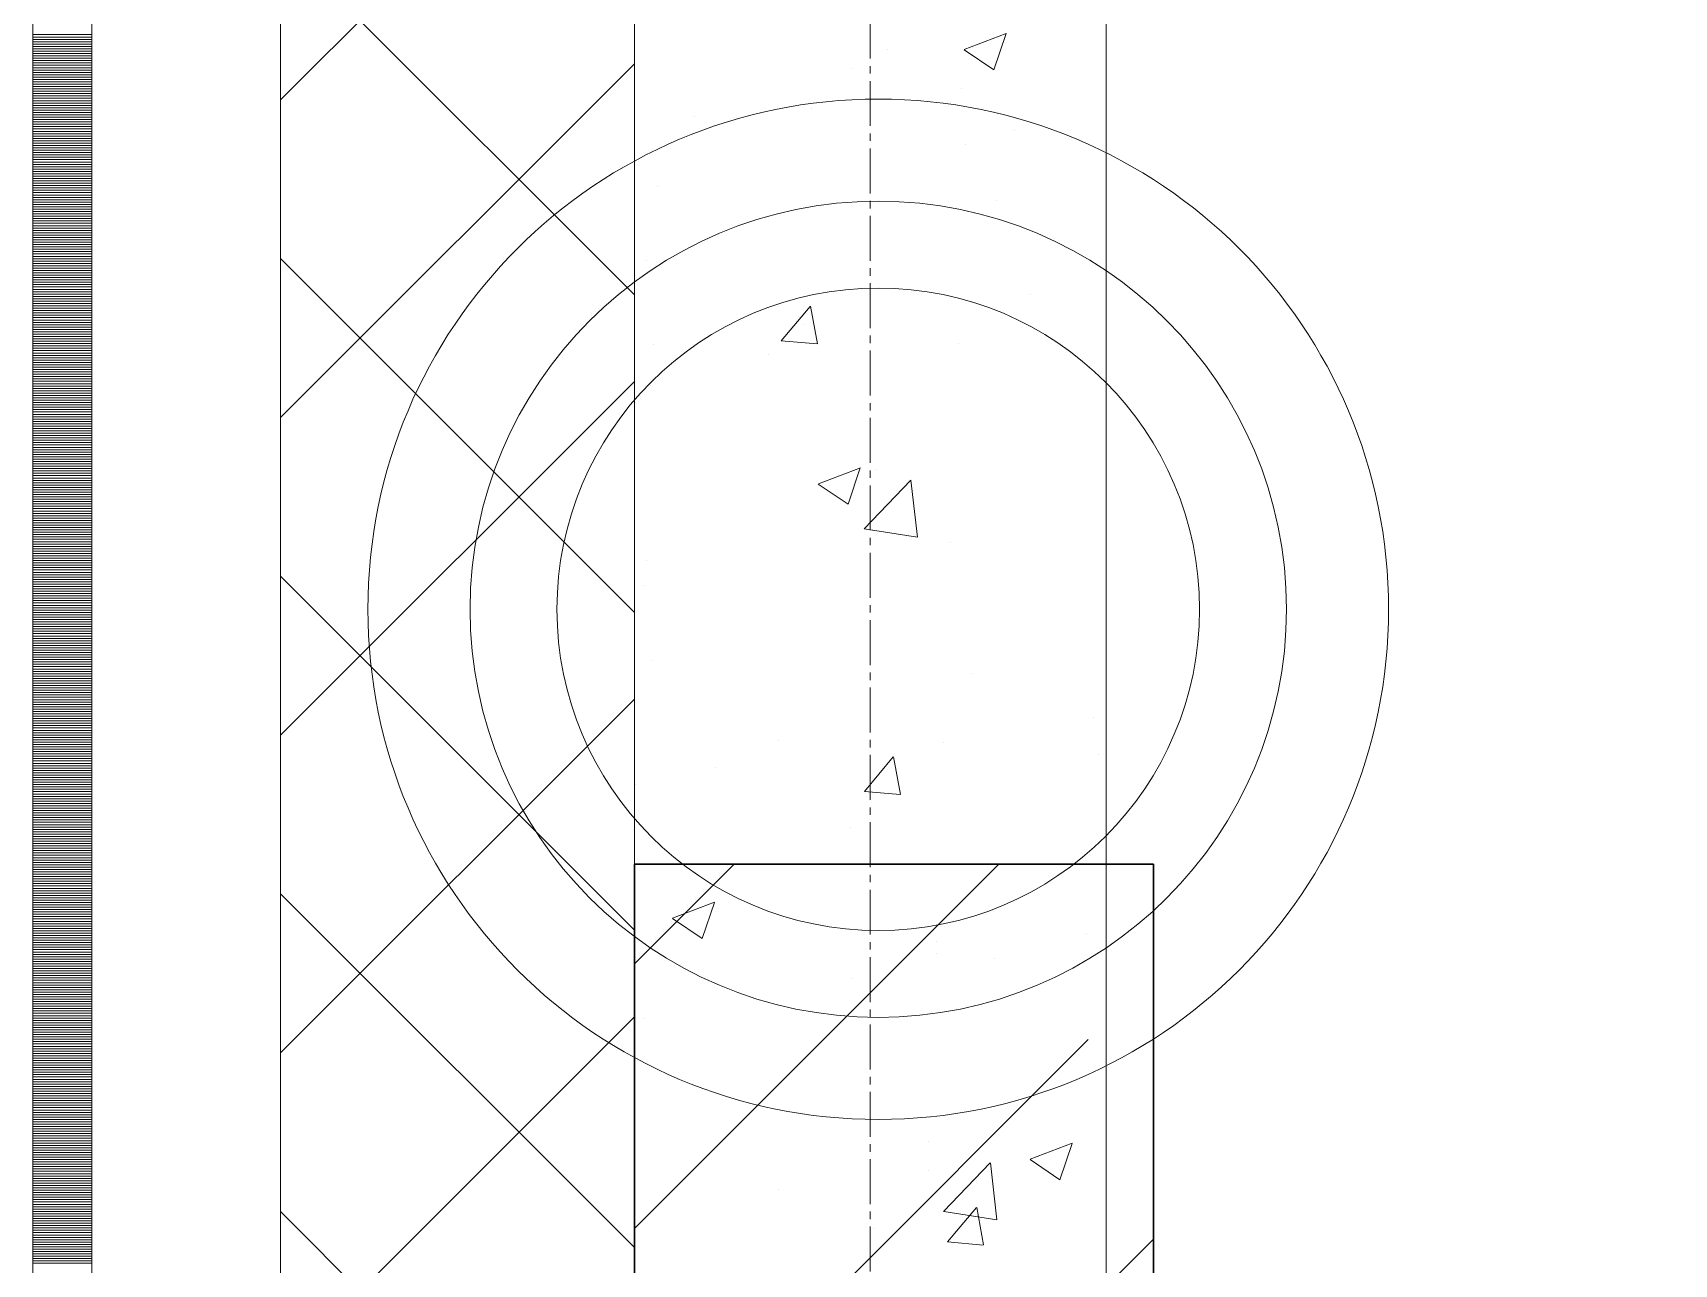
# Model space of a CAD drawing. Header units: millimetres. Extents: x 538266 to 1167394, y 114608 to 637157.
# Drawn here: x 828883 to 829579, y 145694 to 146216 of the extents above; entities that cross this region are included whole.
import ezdxf
from ezdxf.enums import TextEntityAlignment as Align

# ---------------------------------------------------------------- set-up
doc = ezdxf.new("R2010")
doc.units = ezdxf.units.MM
for name, pattern in [('CENTER2', [28.575, 19.05, -3.175, 3.175, -3.175]), ('DASHED', [19.05, 12.7, -6.35]), ('HIDDEN2', [4.7625, 3.175, -1.5875])]:
    doc.linetypes.add(name, pattern=pattern)
doc.layers.get('Defpoints').update_dxf_attribs({"color": 140})
doc.layers.add('АР_Делит', color=120, linetype='Continuous', lineweight=0, plot=False)
for name, color, linetype, lineweight in [('АР_Колонны', 70, 'Continuous', 30), ('АР_Стены ЖБ', 7, 'Continuous', 35), ('АР_Стены ПЕНОблок', 52, 'Continuous', 20), ('АР_Тонкая', 254, 'Continuous', 5), ('АР_Утеплитель', 31, 'Continuous', 0), ('АР_Штриховка', 8, 'Continuous', 0)]:
    doc.layers.add(name, color=color, linetype=linetype, lineweight=lineweight)
doc.layers.add('РД_Оси_100', color=7, linetype='Continuous', lineweight=0, true_color=0x525252)
doc.layers.add('ФВ-5', color=7, linetype='Continuous')
doc.styles.add('style1', font='ARIALN.TTF')

# ---------------------------------------------------------------- blocks, each defined once
blk = doc.blocks.new('2_этаж')
at = {"layer": 'АР_Делит', "color": 18, "true_color": 0x000000}
for radius in [216.34, 173.04, 136.21]:
    blk.add_circle((672876.96, 145971.33), radius, dxfattribs=at)
at = {"layer": 'АР_Колонны', "color": 18, "linetype": 'HIDDEN2', "lineweight": 25, "true_color": 0x000000}
for p, q in [((672773.57, 145863.25), (672993.57, 145863.25)), ((672773.57, 144663.25), (672773.57, 145863.25)), ((672993.57, 145863.25), (672993.57, 144663.25))]:
    blk.add_line(p, q, dxfattribs=at)
at = {"layer": 'АР_Колонны', "color": 18, "linetype": 'Continuous', "lineweight": 15, "true_color": 0x000000}
for p, q in [((672993.57, 145863.25), (672773.57, 145863.25)), ((672773.57, 145863.25), (672773.57, 144663.25)), ((672993.57, 145863.25), (672773.57, 145863.25)), ((672773.57, 145863.25), (672773.57, 144663.25)), ((672993.57, 144663.25), (672993.57, 145863.25)), ((672993.57, 144663.25), (672993.57, 145863.25))]:
    blk.add_line(p, q, dxfattribs=at)
at = {"layer": 'АР_Стены ЖБ', "color": 18, "linetype": 'Continuous', "lineweight": 30, "true_color": 0x000000}
for p, q in [((672993.57, 145863.25), (672773.57, 145863.25)), ((672773.57, 145863.25), (672773.57, 144663.25)), ((672993.57, 144663.25), (672993.57, 145863.25))]:
    blk.add_line(p, q, dxfattribs=at)
at = {"layer": 'АР_Стены ПЕНОблок', "color": 18, "linetype": 'Continuous', "lineweight": 20, "true_color": 0x000000}
for p, q in [((672773.57, 213213.25), (672773.57, 137013.25)), ((672973.57, 137013.25), (672973.57, 213213.25))]:
    blk.add_line(p, q, dxfattribs=at)
at = {"layer": 'АР_Тонкая', "color": 18, "linetype": 'Continuous', "lineweight": 5, "true_color": 0x000000}
for p, q in [((672518.57, 213213.25), (672518.57, 137013.25)), ((672543.57, 213213.25), (672543.57, 137013.25)), ((672543.57, 137013.25), (672543.57, 213213.25)), ((672623.57, 137013.25), (672623.57, 213213.25))]:
    blk.add_line(p, q, dxfattribs=at)
at = {"layer": 'АР_Утеплитель', "color": 18, "linetype": 'Continuous', "lineweight": 0, "true_color": 0x000000}
for p, q in [((672623.57, 213213.25), (672623.57, 137013.25)), ((672773.57, 137013.25), (672773.57, 213213.25))]:
    blk.add_line(p, q, dxfattribs=at)
at = {"layer": 'АР_Штриховка', "color": 18, "linetype": 'Continuous', "lineweight": 0, "true_color": 0x000000}
for p, q in [((672623.57, 146187.3), (672773.57, 146337.3)), ((672773.57, 146104.74), (672623.57, 146254.74)), ((672518.57, 146215), (672543.57, 146215)), ((672518.57, 146214), (672543.57, 146214)), ((672518.57, 146213), (672543.57, 146213)), ((672518.57, 146212), (672543.57, 146212)), ((672913.4, 146208.74), (672931.18, 146215.56)), ((672925.98, 146200.09), (672931.13, 146215.44)), ((672518.57, 146211), (672543.57, 146211)), ((672518.57, 146210), (672543.57, 146210)), ((672518.57, 146209), (672543.57, 146209)), ((672518.57, 146208), (672543.57, 146208)), ((672518.57, 146207), (672543.57, 146207)), ((672518.57, 146206), (672543.57, 146206)), ((672518.57, 146205), (672543.57, 146205)), ((672880.96, 146208.53), (672880.96, 146208.53)), ((672913.34, 146208.61), (672925.97, 146200.09)), ((672518.57, 146204), (672543.57, 146204)), ((672518.57, 146203), (672543.57, 146203)), ((672518.57, 146202), (672543.57, 146202)), ((672518.57, 146201), (672543.57, 146201)), ((672518.57, 146200), (672543.57, 146200)), ((672518.57, 146199), (672543.57, 146199)), ((672518.57, 146198), (672543.57, 146198)), ((672623.57, 146052.6), (672773.57, 146202.6)), ((672866.08, 146200.48), (672866.08, 146200.48)), ((672518.57, 146197), (672543.57, 146197)), ((672518.57, 146196), (672543.57, 146196)), ((672518.57, 146195), (672543.57, 146195)), ((672518.57, 146194), (672543.57, 146194)), ((672518.57, 146193), (672543.57, 146193)), ((672518.57, 146192), (672543.57, 146192)), ((672518.57, 146191), (672543.57, 146191)), ((672912.17, 146192.25), (672912.17, 146192.25)), ((672518.57, 146190), (672543.57, 146190)), ((672518.57, 146189), (672543.57, 146189)), ((672518.57, 146188), (672543.57, 146188)), ((672518.57, 146187), (672543.57, 146187)), ((672518.57, 146186), (672543.57, 146186)), ((672518.57, 146185), (672543.57, 146185)), ((672518.57, 146184), (672543.57, 146184)), ((672848.58, 146183.88), (672848.58, 146183.88)), ((672518.57, 146183), (672543.57, 146183)), ((672518.57, 146182), (672543.57, 146182)), ((672518.57, 146181), (672543.57, 146181)), ((672518.57, 146180), (672543.57, 146180)), ((672518.57, 146179), (672543.57, 146179)), ((672518.57, 146178), (672543.57, 146178)), ((672518.57, 146177), (672543.57, 146177)), ((672798.92, 146180.14), (672798.92, 146180.14)), ((672518.57, 146176), (672543.57, 146176)), ((672518.57, 146175), (672543.57, 146175)), ((672518.57, 146174), (672543.57, 146174)), ((672518.57, 146173), (672543.57, 146173)), ((672518.57, 146172), (672543.57, 146172)), ((672518.57, 146171), (672543.57, 146171)), ((672518.57, 146170), (672543.57, 146170)), ((672934.51, 146174.41), (672934.51, 146174.41)), ((672518.57, 146169), (672543.57, 146169)), ((672518.57, 146168), (672543.57, 146168)), ((672518.57, 146167), (672543.57, 146167)), ((672518.57, 146166), (672543.57, 146166)), ((672518.57, 146165), (672543.57, 146165)), ((672518.57, 146164), (672543.57, 146164)), ((672518.57, 146163), (672543.57, 146163)), ((672913.89, 146168.58), (672913.89, 146168.58)), ((672518.57, 146162), (672543.57, 146162)), ((672518.57, 146161), (672543.57, 146161)), ((672518.57, 146160), (672543.57, 146160)), ((672518.57, 146159), (672543.57, 146159)), ((672518.57, 146158), (672543.57, 146158)), ((672518.57, 146157), (672543.57, 146157)), ((672518.57, 146156), (672543.57, 146156)), ((672518.57, 146155), (672543.57, 146155)), ((672518.57, 146154), (672543.57, 146154)), ((672518.57, 146153), (672543.57, 146153)), ((672518.57, 146152), (672543.57, 146152)), ((672518.57, 146151), (672543.57, 146151)), ((672518.57, 146150), (672543.57, 146150)), ((672518.57, 146149), (672543.57, 146149)), ((672783.47, 146150.7), (672783.47, 146150.7)), ((672518.57, 146148), (672543.57, 146148)), ((672518.57, 146147), (672543.57, 146147)), ((672518.57, 146146), (672543.57, 146146)), ((672518.57, 146145), (672543.57, 146145)), ((672518.57, 146144), (672543.57, 146144)), ((672518.57, 146143), (672543.57, 146143)), ((672518.57, 146142), (672543.57, 146142)), ((672926.94, 146144.71), (672926.94, 146144.71)), ((672518.57, 146141), (672543.57, 146141)), ((672518.57, 146140), (672543.57, 146140)), ((672518.57, 146139), (672543.57, 146139)), ((672518.57, 146138), (672543.57, 146138)), ((672518.57, 146137), (672543.57, 146137)), ((672518.57, 146136), (672543.57, 146136)), ((672518.57, 146135), (672543.57, 146135)), ((672518.57, 146134), (672543.57, 146134)), ((672518.57, 146133), (672543.57, 146133)), ((672518.57, 146132), (672543.57, 146132)), ((672518.57, 146131), (672543.57, 146131)), ((672518.57, 146130), (672543.57, 146130)), ((672518.57, 146129), (672543.57, 146129)), ((672518.57, 146128), (672543.57, 146128)), ((672518.57, 146127), (672543.57, 146127)), ((672518.57, 146126), (672543.57, 146126)), ((672518.57, 146125), (672543.57, 146125)), ((672518.57, 146124), (672543.57, 146124)), ((672518.57, 146123), (672543.57, 146123)), ((672518.57, 146122), (672543.57, 146122)), ((672518.57, 146121), (672543.57, 146121)), ((672518.57, 146120), (672543.57, 146120)), ((672518.57, 146119), (672543.57, 146119)), ((672518.57, 146118), (672543.57, 146118)), ((672518.57, 146117), (672543.57, 146117)), ((672518.57, 146116), (672543.57, 146116)), ((672518.57, 146115), (672543.57, 146115)), ((672518.57, 146114), (672543.57, 146114)), ((672773.57, 145970.03), (672623.57, 146120.03)), ((672778.81, 146119.28), (672778.81, 146119.28)), ((672518.57, 146113), (672543.57, 146113)), ((672518.57, 146112), (672543.57, 146112)), ((672518.57, 146111), (672543.57, 146111)), ((672518.57, 146110), (672543.57, 146110)), ((672518.57, 146109), (672543.57, 146109)), ((672518.57, 146108), (672543.57, 146108)), ((672518.57, 146107), (672543.57, 146107)), ((672518.57, 146106), (672543.57, 146106)), ((672518.57, 146105), (672543.57, 146105)), ((672518.57, 146104), (672543.57, 146104)), ((672518.57, 146103), (672543.57, 146103)), ((672518.57, 146102), (672543.57, 146102)), ((672518.57, 146101), (672543.57, 146101)), ((672941.54, 146104.74), (672941.54, 146104.74)), ((672518.57, 146100), (672543.57, 146100)), ((672518.57, 146099), (672543.57, 146099)), ((672518.57, 146098), (672543.57, 146098)), ((672518.57, 146097), (672543.57, 146097)), ((672518.57, 146096), (672543.57, 146096)), ((672518.57, 146095), (672543.57, 146095)), ((672518.57, 146094), (672543.57, 146094)), ((672835.82, 146085.18), (672848.06, 146099.78)), ((672851.15, 146083.88), (672848.21, 146099.8)), ((672518.57, 146093), (672543.57, 146093)), ((672518.57, 146092), (672543.57, 146092)), ((672518.57, 146091), (672543.57, 146091)), ((672518.57, 146090), (672543.57, 146090)), ((672518.57, 146089), (672543.57, 146089)), ((672518.57, 146088), (672543.57, 146088)), ((672518.57, 146087), (672543.57, 146087)), ((672845.35, 146092.07), (672845.35, 146092.07)), ((672518.57, 146086), (672543.57, 146086)), ((672518.57, 146085), (672543.57, 146085)), ((672518.57, 146084), (672543.57, 146084)), ((672518.57, 146083), (672543.57, 146083)), ((672518.57, 146082), (672543.57, 146082)), ((672518.57, 146081), (672543.57, 146081)), ((672518.57, 146080), (672543.57, 146080)), ((672781.76, 146083.7), (672781.76, 146083.7)), ((672830.43, 146079.42), (672830.43, 146079.42)), ((672835.82, 146085.18), (672851, 146083.85)), ((672910.8, 146084.02), (672910.8, 146084.02)), ((672518.57, 146079), (672543.57, 146079)), ((672518.57, 146078), (672543.57, 146078)), ((672518.57, 146077), (672543.57, 146077)), ((672518.57, 146076), (672543.57, 146076)), ((672518.57, 146075), (672543.57, 146075)), ((672518.57, 146074), (672543.57, 146074)), ((672518.57, 146073), (672543.57, 146073)), ((672966.02, 146073.69), (672966.02, 146073.69)), ((672518.57, 146072), (672543.57, 146072)), ((672518.57, 146071), (672543.57, 146071)), ((672518.57, 146070), (672543.57, 146070)), ((672518.57, 146069), (672543.57, 146069)), ((672518.57, 146068), (672543.57, 146068)), ((672518.57, 146067), (672543.57, 146067)), ((672518.57, 146066), (672543.57, 146066)), ((672623.57, 145917.9), (672773.57, 146067.9)), ((672780.39, 146066.14), (672780.39, 146066.14)), ((672518.57, 146065), (672543.57, 146065)), ((672518.57, 146064), (672543.57, 146064)), ((672518.57, 146063), (672543.57, 146063)), ((672518.57, 146062), (672543.57, 146062)), ((672518.57, 146061), (672543.57, 146061)), ((672518.57, 146060), (672543.57, 146060)), ((672518.57, 146059), (672543.57, 146059)), ((672518.57, 146058), (672543.57, 146058)), ((672518.57, 146057), (672543.57, 146057)), ((672518.57, 146056), (672543.57, 146056)), ((672518.57, 146055), (672543.57, 146055)), ((672518.57, 146054), (672543.57, 146054)), ((672518.57, 146053), (672543.57, 146053)), ((672518.57, 146052), (672543.57, 146052)), ((672518.57, 146051), (672543.57, 146051)), ((672518.57, 146050), (672543.57, 146050)), ((672518.57, 146049), (672543.57, 146049)), ((672518.57, 146048), (672543.57, 146048)), ((672518.57, 146047), (672543.57, 146047)), ((672518.57, 146046), (672543.57, 146046)), ((672518.57, 146045), (672543.57, 146045)), ((672518.57, 146044), (672543.57, 146044)), ((672518.57, 146043), (672543.57, 146043)), ((672518.57, 146042), (672543.57, 146042)), ((672518.57, 146041), (672543.57, 146041)), ((672518.57, 146040), (672543.57, 146040)), ((672518.57, 146039), (672543.57, 146039)), ((672518.57, 146038), (672543.57, 146038)), ((672518.57, 146037), (672543.57, 146037)), ((672518.57, 146036), (672543.57, 146036)), ((672518.57, 146035), (672543.57, 146035)), ((672518.57, 146034), (672543.57, 146034)), ((672518.57, 146033), (672543.57, 146033)), ((672518.57, 146032), (672543.57, 146032)), ((672518.57, 146031), (672543.57, 146031)), ((672851.59, 146024.55), (672869.38, 146031.38)), ((672864.18, 146015.9), (672869.33, 146031.25)), ((672518.57, 146030), (672543.57, 146030)), ((672518.57, 146029), (672543.57, 146029)), ((672518.57, 146028), (672543.57, 146028)), ((672518.57, 146027), (672543.57, 146027)), ((672518.57, 146026), (672543.57, 146026)), ((672518.57, 146025), (672543.57, 146025)), ((672518.57, 146024), (672543.57, 146024)), ((672851.54, 146024.42), (672864.17, 146015.9)), ((672870.99, 146005.46), (672890.77, 146026.08)), ((672875.82, 146030.4), (672875.82, 146030.4)), ((672893.62, 146001.96), (672890.81, 146026.08)), ((672518.57, 146023), (672543.57, 146023)), ((672518.57, 146022), (672543.57, 146022)), ((672518.57, 146021), (672543.57, 146021)), ((672518.57, 146020), (672543.57, 146020)), ((672518.57, 146019), (672543.57, 146019)), ((672518.57, 146018), (672543.57, 146018)), ((672518.57, 146017), (672543.57, 146017)), ((672518.57, 146016), (672543.57, 146016)), ((672518.57, 146015), (672543.57, 146015)), ((672518.57, 146014), (672543.57, 146014)), ((672518.57, 146013), (672543.57, 146013)), ((672518.57, 146012), (672543.57, 146012)), ((672518.57, 146011), (672543.57, 146011)), ((672518.57, 146010), (672543.57, 146010)), ((672518.57, 146009), (672543.57, 146009)), ((672518.57, 146008), (672543.57, 146008)), ((672518.57, 146007), (672543.57, 146007)), ((672518.57, 146006), (672543.57, 146006)), ((672518.57, 146005), (672543.57, 146005)), ((672518.57, 146004), (672543.57, 146004)), ((672518.57, 146003), (672543.57, 146003)), ((672871.02, 146005.39), (672893.61, 146001.89)), ((672874.72, 146004.56), (672874.72, 146004.56)), ((672518.57, 146002), (672543.57, 146002)), ((672518.57, 146001), (672543.57, 146001)), ((672518.57, 146000), (672543.57, 146000)), ((672518.57, 145999), (672543.57, 145999)), ((672518.57, 145998), (672543.57, 145998)), ((672518.57, 145997), (672543.57, 145997)), ((672518.57, 145996), (672543.57, 145996)), ((672907.71, 145999.47), (672907.71, 145999.47)), ((672518.57, 145995), (672543.57, 145995)), ((672518.57, 145994), (672543.57, 145994)), ((672518.57, 145993), (672543.57, 145993)), ((672518.57, 145992), (672543.57, 145992)), ((672518.57, 145991), (672543.57, 145991)), ((672518.57, 145990), (672543.57, 145990)), ((672518.57, 145989), (672543.57, 145989)), ((672778.53, 145991.89), (672778.53, 145991.89)), ((672518.57, 145988), (672543.57, 145988)), ((672518.57, 145987), (672543.57, 145987)), ((672518.57, 145986), (672543.57, 145986)), ((672518.57, 145985), (672543.57, 145985)), ((672518.57, 145984), (672543.57, 145984)), ((672518.57, 145983), (672543.57, 145983)), ((672518.57, 145982), (672543.57, 145982)), ((672773.57, 145835.33), (672623.57, 145985.33)), ((672518.57, 145981), (672543.57, 145981)), ((672518.57, 145980), (672543.57, 145980)), ((672518.57, 145979), (672543.57, 145979)), ((672518.57, 145978), (672543.57, 145978)), ((672518.57, 145977), (672543.57, 145977)), ((672518.57, 145976), (672543.57, 145976)), ((672518.57, 145975), (672543.57, 145975)), ((672777.3, 145981.58), (672777.3, 145981.58)), ((672518.57, 145974), (672543.57, 145974)), ((672518.57, 145973), (672543.57, 145973)), ((672518.57, 145972), (672543.57, 145972)), ((672518.57, 145971), (672543.57, 145971)), ((672518.57, 145970), (672543.57, 145970)), ((672518.57, 145969), (672543.57, 145969)), ((672518.57, 145968), (672543.57, 145968)), ((672518.57, 145967), (672543.57, 145967)), ((672518.57, 145966), (672543.57, 145966)), ((672518.57, 145965), (672543.57, 145965)), ((672518.57, 145964), (672543.57, 145964)), ((672518.57, 145963), (672543.57, 145963)), ((672518.57, 145962), (672543.57, 145962)), ((672518.57, 145961), (672543.57, 145961)), ((672518.57, 145960), (672543.57, 145960)), ((672518.57, 145959), (672543.57, 145959)), ((672518.57, 145958), (672543.57, 145958)), ((672518.57, 145957), (672543.57, 145957)), ((672518.57, 145956), (672543.57, 145956)), ((672518.57, 145955), (672543.57, 145955)), ((672518.57, 145954), (672543.57, 145954)), ((672518.57, 145953), (672543.57, 145953)), ((672518.57, 145952), (672543.57, 145952)), ((672518.57, 145951), (672543.57, 145951)), ((672518.57, 145950), (672543.57, 145950)), ((672518.57, 145949), (672543.57, 145949)), ((672518.57, 145948), (672543.57, 145948)), ((672518.57, 145947), (672543.57, 145947)), ((672780.96, 145949.63), (672780.96, 145949.63)), ((672518.57, 145946), (672543.57, 145946)), ((672518.57, 145945), (672543.57, 145945)), ((672518.57, 145944), (672543.57, 145944)), ((672518.57, 145943), (672543.57, 145943)), ((672518.57, 145942), (672543.57, 145942)), ((672518.57, 145941), (672543.57, 145941)), ((672518.57, 145940), (672543.57, 145940)), ((672916.55, 145943.9), (672916.55, 145943.9)), ((672518.57, 145939), (672543.57, 145939)), ((672518.57, 145938), (672543.57, 145938)), ((672518.57, 145937), (672543.57, 145937)), ((672518.57, 145936), (672543.57, 145936)), ((672518.57, 145935), (672543.57, 145935)), ((672518.57, 145934), (672543.57, 145934)), ((672623.57, 145783.19), (672773.57, 145933.19)), ((672518.57, 145933), (672543.57, 145933)), ((672518.57, 145932), (672543.57, 145932)), ((672518.57, 145931), (672543.57, 145931)), ((672518.57, 145930), (672543.57, 145930)), ((672518.57, 145929), (672543.57, 145929)), ((672518.57, 145928), (672543.57, 145928)), ((672518.57, 145927), (672543.57, 145927)), ((672518.57, 145926), (672543.57, 145926)), ((672518.57, 145925), (672543.57, 145925)), ((672518.57, 145924), (672543.57, 145924)), ((672518.57, 145923), (672543.57, 145923)), ((672518.57, 145922), (672543.57, 145922)), ((672518.57, 145921), (672543.57, 145921)), ((672518.57, 145920), (672543.57, 145920)), ((672968.32, 145925.49), (672968.32, 145925.49)), ((672518.57, 145919), (672543.57, 145919)), ((672518.57, 145918), (672543.57, 145918)), ((672518.57, 145917), (672543.57, 145917)), ((672518.57, 145916), (672543.57, 145916)), ((672518.57, 145915), (672543.57, 145915)), ((672518.57, 145914), (672543.57, 145914)), ((672518.57, 145913), (672543.57, 145913)), ((672834.52, 145915.51), (672834.52, 145915.51)), ((672904.62, 145914.91), (672904.62, 145914.91)), ((672518.57, 145912), (672543.57, 145912)), ((672518.57, 145911), (672543.57, 145911)), ((672518.57, 145910), (672543.57, 145910)), ((672518.57, 145909), (672543.57, 145909)), ((672518.57, 145908), (672543.57, 145908)), ((672518.57, 145907), (672543.57, 145907)), ((672518.57, 145906), (672543.57, 145906)), ((672871.06, 145894.13), (672883.31, 145908.72)), ((672886.39, 145892.82), (672883.45, 145908.74)), ((672970.11, 145909.78), (672970.11, 145909.78)), ((672518.57, 145905), (672543.57, 145905)), ((672518.57, 145904), (672543.57, 145904)), ((672518.57, 145903), (672543.57, 145903)), ((672518.57, 145902), (672543.57, 145902)), ((672518.57, 145901), (672543.57, 145901)), ((672518.57, 145900), (672543.57, 145900)), ((672518.57, 145899), (672543.57, 145899)), ((672807.9, 145904.38), (672807.9, 145904.38)), ((672518.57, 145898), (672543.57, 145898)), ((672518.57, 145897), (672543.57, 145897)), ((672518.57, 145896), (672543.57, 145896)), ((672518.57, 145895), (672543.57, 145895)), ((672518.57, 145894), (672543.57, 145894)), ((672518.57, 145893), (672543.57, 145893)), ((672518.57, 145892), (672543.57, 145892)), ((672774.21, 145897.03), (672774.21, 145897.03)), ((672871.06, 145894.12), (672886.24, 145892.79)), ((672518.57, 145891), (672543.57, 145891)), ((672518.57, 145890), (672543.57, 145890)), ((672518.57, 145889), (672543.57, 145889)), ((672518.57, 145888), (672543.57, 145888)), ((672518.57, 145887), (672543.57, 145887)), ((672518.57, 145886), (672543.57, 145886)), ((672518.57, 145885), (672543.57, 145885)), ((672518.57, 145884), (672543.57, 145884)), ((672518.57, 145883), (672543.57, 145883)), ((672518.57, 145882), (672543.57, 145882)), ((672518.57, 145881), (672543.57, 145881)), ((672518.57, 145880), (672543.57, 145880)), ((672518.57, 145879), (672543.57, 145879)), ((672518.57, 145878), (672543.57, 145878)), ((672865.33, 145878.84), (672865.33, 145878.84)), ((672518.57, 145877), (672543.57, 145877)), ((672518.57, 145876), (672543.57, 145876)), ((672518.57, 145875), (672543.57, 145875)), ((672518.57, 145874), (672543.57, 145874)), ((672518.57, 145873), (672543.57, 145873)), ((672518.57, 145872), (672543.57, 145872)), ((672518.57, 145871), (672543.57, 145871)), ((672518.57, 145870), (672543.57, 145870)), ((672518.57, 145869), (672543.57, 145869)), ((672518.57, 145868), (672543.57, 145868)), ((672518.57, 145867), (672543.57, 145867)), ((672518.57, 145866), (672543.57, 145866)), ((672518.57, 145865), (672543.57, 145865)), ((672518.57, 145864), (672543.57, 145864)), ((672518.57, 145863), (672543.57, 145863)), ((672518.57, 145862), (672543.57, 145862)), ((672518.57, 145861), (672543.57, 145861)), ((672518.57, 145860), (672543.57, 145860)), ((672518.57, 145859), (672543.57, 145859)), ((672518.57, 145858), (672543.57, 145858)), ((672518.57, 145857), (672543.57, 145857)), ((672518.57, 145856), (672543.57, 145856)), ((672518.57, 145855), (672543.57, 145855)), ((672518.57, 145854), (672543.57, 145854)), ((672518.57, 145853), (672543.57, 145853)), ((672518.57, 145852), (672543.57, 145852)), ((672518.57, 145851), (672543.57, 145851)), ((672518.57, 145850), (672543.57, 145850)), ((672773.57, 145700.63), (672623.57, 145850.63)), ((672518.57, 145849), (672543.57, 145849)), ((672518.57, 145848), (672543.57, 145848)), ((672518.57, 145847), (672543.57, 145847)), ((672518.57, 145846), (672543.57, 145846)), ((672518.57, 145845), (672543.57, 145845)), ((672518.57, 145844), (672543.57, 145844)), ((672518.57, 145843), (672543.57, 145843)), ((672789.79, 145840.36), (672807.58, 145847.19)), ((672802.38, 145831.71), (672807.53, 145847.06)), ((672518.57, 145842), (672543.57, 145842)), ((672518.57, 145841), (672543.57, 145841)), ((672518.57, 145840), (672543.57, 145840)), ((672518.57, 145839), (672543.57, 145839)), ((672518.57, 145838), (672543.57, 145838)), ((672518.57, 145837), (672543.57, 145837)), ((672518.57, 145836), (672543.57, 145836)), ((672789.73, 145840.24), (672802.37, 145831.71)), ((672518.57, 145835), (672543.57, 145835)), ((672518.57, 145834), (672543.57, 145834)), ((672518.57, 145833), (672543.57, 145833)), ((672518.57, 145832), (672543.57, 145832)), ((672518.57, 145831), (672543.57, 145831)), ((672518.57, 145830), (672543.57, 145830)), ((672518.57, 145829), (672543.57, 145829)), ((672901.53, 145830.36), (672901.53, 145830.36)), ((672965.08, 145833.69), (672965.08, 145833.69)), ((672518.57, 145828), (672543.57, 145828)), ((672518.57, 145827), (672543.57, 145827)), ((672518.57, 145826), (672543.57, 145826)), ((672518.57, 145825), (672543.57, 145825)), ((672518.57, 145824), (672543.57, 145824)), ((672518.57, 145823), (672543.57, 145823)), ((672518.57, 145822), (672543.57, 145822)), ((672901.5, 145825.31), (672901.5, 145825.31)), ((672926.19, 145823.07), (672926.19, 145823.07)), ((672518.57, 145821), (672543.57, 145821)), ((672518.57, 145820), (672543.57, 145820)), ((672518.57, 145819), (672543.57, 145819)), ((672518.57, 145818), (672543.57, 145818)), ((672518.57, 145817), (672543.57, 145817)), ((672518.57, 145816), (672543.57, 145816)), ((672518.57, 145815), (672543.57, 145815)), ((672866.02, 145814.79), (672866.02, 145814.79)), ((672518.57, 145814), (672543.57, 145814)), ((672518.57, 145813), (672543.57, 145813)), ((672518.57, 145812), (672543.57, 145812)), ((672518.57, 145811), (672543.57, 145811)), ((672518.57, 145810), (672543.57, 145810)), ((672518.57, 145809), (672543.57, 145809)), ((672518.57, 145808), (672543.57, 145808)), ((672518.57, 145807), (672543.57, 145807)), ((672518.57, 145806), (672543.57, 145806)), ((672518.57, 145805), (672543.57, 145805)), ((672518.57, 145804), (672543.57, 145804)), ((672518.57, 145803), (672543.57, 145803)), ((672518.57, 145802), (672543.57, 145802)), ((672518.57, 145801), (672543.57, 145801)), ((672518.57, 145800), (672543.57, 145800)), ((672518.57, 145799), (672543.57, 145799)), ((672518.57, 145798), (672543.57, 145798)), ((672518.57, 145797), (672543.57, 145797)), ((672518.57, 145796), (672543.57, 145796)), ((672518.57, 145795), (672543.57, 145795)), ((672518.57, 145794), (672543.57, 145794)), ((672623.57, 145648.49), (672773.57, 145798.49)), ((672778.07, 145797.65), (672778.07, 145797.65)), ((672518.57, 145793), (672543.57, 145793)), ((672518.57, 145792), (672543.57, 145792)), ((672518.57, 145791), (672543.57, 145791)), ((672518.57, 145790), (672543.57, 145790)), ((672518.57, 145789), (672543.57, 145789)), ((672518.57, 145788), (672543.57, 145788)), ((672518.57, 145787), (672543.57, 145787)), ((672518.57, 145786), (672543.57, 145786)), ((672518.57, 145785), (672543.57, 145785)), ((672518.57, 145784), (672543.57, 145784)), ((672518.57, 145783), (672543.57, 145783)), ((672518.57, 145782), (672543.57, 145782)), ((672518.57, 145781), (672543.57, 145781)), ((672518.57, 145780), (672543.57, 145780)), ((672518.57, 145779), (672543.57, 145779)), ((672518.57, 145778), (672543.57, 145778)), ((672518.57, 145777), (672543.57, 145777)), ((672518.57, 145776), (672543.57, 145776)), ((672518.57, 145775), (672543.57, 145775)), ((672518.57, 145774), (672543.57, 145774)), ((672518.57, 145773), (672543.57, 145773)), ((672518.57, 145772), (672543.57, 145772)), ((672518.57, 145771), (672543.57, 145771)), ((672518.57, 145770), (672543.57, 145770)), ((672518.57, 145769), (672543.57, 145769)), ((672518.57, 145768), (672543.57, 145768)), ((672518.57, 145767), (672543.57, 145767)), ((672518.57, 145766), (672543.57, 145766)), ((672518.57, 145765), (672543.57, 145765)), ((672518.57, 145764), (672543.57, 145764)), ((672518.57, 145763), (672543.57, 145763)), ((672518.57, 145762), (672543.57, 145762)), ((672518.57, 145761), (672543.57, 145761)), ((672518.57, 145760), (672543.57, 145760)), ((672518.57, 145759), (672543.57, 145759)), ((672518.57, 145758), (672543.57, 145758)), ((672518.57, 145757), (672543.57, 145757)), ((672518.57, 145756), (672543.57, 145756)), ((672518.57, 145755), (672543.57, 145755)), ((672518.57, 145754), (672543.57, 145754)), ((672518.57, 145753), (672543.57, 145753)), ((672518.57, 145752), (672543.57, 145752)), ((672518.57, 145751), (672543.57, 145751)), ((672518.57, 145750), (672543.57, 145750)), ((672518.57, 145749), (672543.57, 145749)), ((672518.57, 145748), (672543.57, 145748)), ((672518.57, 145747), (672543.57, 145747)), ((672518.57, 145746), (672543.57, 145746)), ((672898.44, 145745.8), (672898.44, 145745.8)), ((672518.57, 145745), (672543.57, 145745)), ((672518.57, 145744), (672543.57, 145744)), ((672518.57, 145743), (672543.57, 145743)), ((672518.57, 145742), (672543.57, 145742)), ((672518.57, 145741), (672543.57, 145741)), ((672518.57, 145740), (672543.57, 145740)), ((672518.57, 145739), (672543.57, 145739)), ((672941.41, 145738.1), (672959.19, 145744.92)), ((672953.99, 145729.45), (672959.14, 145744.79)), ((672518.57, 145738), (672543.57, 145738)), ((672518.57, 145737), (672543.57, 145737)), ((672518.57, 145736), (672543.57, 145736)), ((672518.57, 145735), (672543.57, 145735)), ((672518.57, 145734), (672543.57, 145734)), ((672518.57, 145733), (672543.57, 145733)), ((672518.57, 145732), (672543.57, 145732)), ((672898.27, 145733.51), (672898.27, 145733.51)), ((672904.66, 145715.99), (672924.44, 145736.61)), ((672927.29, 145712.49), (672924.49, 145736.62)), ((672941.35, 145737.97), (672953.98, 145729.45)), ((672518.57, 145731), (672543.57, 145731)), ((672518.57, 145730), (672543.57, 145730)), ((672518.57, 145729), (672543.57, 145729)), ((672518.57, 145728), (672543.57, 145728)), ((672518.57, 145727), (672543.57, 145727)), ((672518.57, 145726), (672543.57, 145726)), ((672518.57, 145725), (672543.57, 145725)), ((672834.68, 145725.13), (672834.68, 145725.13)), ((672518.57, 145724), (672543.57, 145724)), ((672518.57, 145723), (672543.57, 145723)), ((672518.57, 145722), (672543.57, 145722)), ((672518.57, 145721), (672543.57, 145721)), ((672518.57, 145720), (672543.57, 145720)), ((672518.57, 145719), (672543.57, 145719)), ((672518.57, 145718), (672543.57, 145718)), ((672906.3, 145703.07), (672918.55, 145717.66)), ((672921.63, 145701.76), (672918.7, 145717.68)), ((672518.57, 145717), (672543.57, 145717)), ((672518.57, 145716), (672543.57, 145716)), ((672518.57, 145715), (672543.57, 145715)), ((672518.57, 145714), (672543.57, 145714)), ((672518.57, 145713), (672543.57, 145713)), ((672518.57, 145712), (672543.57, 145712)), ((672518.57, 145711), (672543.57, 145711)), ((672773.57, 145565.92), (672623.57, 145715.92)), ((672904.69, 145715.92), (672927.28, 145712.42)), ((672518.57, 145710), (672543.57, 145710)), ((672518.57, 145709), (672543.57, 145709)), ((672518.57, 145708), (672543.57, 145708)), ((672518.57, 145707), (672543.57, 145707)), ((672518.57, 145706), (672543.57, 145706)), ((672518.57, 145705), (672543.57, 145705)), ((672518.57, 145704), (672543.57, 145704)), ((672875.07, 145708.76), (672875.07, 145708.76)), ((672518.57, 145703), (672543.57, 145703)), ((672518.57, 145702), (672543.57, 145702)), ((672518.57, 145701), (672543.57, 145701)), ((672518.57, 145700), (672543.57, 145700)), ((672518.57, 145699), (672543.57, 145699)), ((672518.57, 145698), (672543.57, 145698)), ((672518.57, 145697), (672543.57, 145697)), ((672906.3, 145703.06), (672921.49, 145701.74)), ((672518.57, 145696), (672543.57, 145696)), ((672518.57, 145695), (672543.57, 145695)), ((672518.57, 145694), (672543.57, 145694))]:
    blk.add_line(p, q, dxfattribs=at)
at = {"layer": 'АР_Штриховка', "color": 18, "linetype": 'Continuous', "lineweight": 5, "true_color": 0x000000}
for p, q in [((672773.57, 145708.69), (672928.13, 145863.25)), ((672773.57, 145820.94), (672815.88, 145863.25)), ((672825.67, 145648.53), (672965.98, 145788.85)), ((672773.57, 145484.18), (672993.57, 145704.18))]:
    blk.add_line(p, q, dxfattribs=at)
at = {"layer": 'Defpoints', "color": 18, "true_color": 0x000000, "style": 'style1'}
for p in [(677970.57, 219836.39), (678101.19, 211681.39)]:
    blk.add_attdef('АР-ПОМЕЩЕНИЕ:НАИМЕНОВАНИЕ', text='', height=100, dxfattribs=at).set_placement(p, align=Align.MIDDLE)
blk = doc.blocks.new('СОШ_2200_АР_ОСИ_М100_28.05.24')
at = {"layer": 'АР_Делит', "color": 251, "linetype": 'DASHED', "true_color": 0x636466}
blk.add_lwpolyline([(114955, 135155), (114955, -355), (93595.036, -355), (93595.036, 13855), (94145, 13855), (94145, 68320), (66055, 68320), (66055, 13857.73), (83455, 13857.73), (83455, -355), (45245, -355), (45245, 13145), (44695, 13145), (44695, 26755), (45245, 26755), (45245, 68320), (20455, 68320), (20455, 26755), (27955, 26755), (27955, 13145), (-355, 13145), (-355, 100855)], dxfattribs=at)
at = {"layer": 'РД_Оси_100', "color": 251, "linetype": 'CENTER2', "true_color": 0x636466}
blk.add_line((0, -6155), (0, 139938.679), dxfattribs=at)

msp = doc.modelspace()

# ---------------------------------------------------------------- hatches: boundary and pattern name
at = {"layer": 'ФВ-5'}
h = msp.add_hatch(dxfattribs=at)
h.set_pattern_fill('ANSI31', color=3, scale=300)
h.paths.add_polyline_path([(856937.83, 141853.28), (856717.83, 141633.28), (856717.83, 141593.78), (856417.83, 141593.78), (856417.83, 142493.78), (856717.83, 142493.78), (856717.83, 142082.3), (856937.83, 142302.3), (856937.83, 143613.25), (856037.83, 143613.25), (856037.83, 143603.25), (853263.99, 143603.25, -0.558775), (852895.51, 143603.25), (851387.83, 143603.25, -0.414214), (851687.83, 143303.25, -1), (851087.83, 143303.25, -0.414214), (851387.83, 143603.25), (850280.15, 143603.25, -0.558775), (849911.67, 143603.25), (849137.83, 143603.25), (848237.83, 143603.25), (847307.83, 143603.25), (847307.83, 143383.25), (846937.83, 143383.25), (846937.83, 143453.25), (846937.83, 143603.25), (846437.83, 143603.25), (846437.83, 142703.25), (846737.83, 142703.25), (846737.83, 142583.25), (846317.83, 142583.25), (846317.83, 143603.25), (845837.83, 143603.25), (842357.83, 143603.25), (842357.83, 143383.25), (842067.83, 143383.25), (842067.83, 143603.25), (841437.83, 143603.25), (839882.77, 143603.25, -0.333315), (840098.76, 143315.26, -1), (839498.76, 143315.26, -0.333315), (839714.74, 143603.25), (838680.15, 143603.25, -0.558775), (838311.67, 143603.25), (837507.83, 143603.25), (837507.83, 143383.25), (837137.83, 143383.25), (837137.83, 141363.25), (837147.83, 141363.25), (837147.83, 140163.25), (837137.83, 136013.25), (837202.35, 136013.25, -0.618518), (837589.48, 136013.25), (840886.19, 136013.25, -0.618518), (841273.32, 136013.25), (841437.83, 136013.25), (841437.83, 136033.25), (842313.69, 136033.25, -0.582347), (842689.48, 136013.25), (843586.19, 136013.25, -0.618518), (843973.32, 136013.25), (844402.35, 136013.25, -0.618518), (844789.48, 136013.25), (845837.83, 136013.25), (845837.83, 136033.25), (847037.83, 136033.25), (848237.83, 136030.58), (848237.83, 136033.25), (849137.83, 136033.25), (850195.61, 136030.18, -0.587964), (850573.32, 136013.25), (851002.35, 136013.25, -0.618518), (851389.48, 136013.25), (852286.19, 136013.25, -0.618518), (852673.32, 136013.25), (853102.35, 136013.25, -0.618518), (853489.48, 136013.25), (855286.19, 136013.25, -0.618518), (855673.32, 136013.25), (856036.94, 136013.25), (856037.83, 136014.14), (856037.83, 136313.25), (856785.95, 136313.25), (856937.83, 136465.13)])
h.paths.add_polyline_path([(851418.02, 140993.17), (851968.02, 140993.17, -1), (851968.02, 140393.17), (851418.02, 140393.17, -1)], flags=16)
h.paths.add_polyline_path([(847057.56, 139675.17, -1), (846624.88, 139675.17, -1)], flags=16)
h.paths.add_polyline_path([(847014.26, 139675.17, -1), (846668.18, 139675.17, -1)], flags=0)
h.paths.add_polyline_path([(846977.43, 139675.17, -1), (846705.01, 139675.17, -1)], flags=0)
h.paths.add_polyline_path([(846737.83, 141603.25), (846437.83, 141603.25), (846437.83, 142503.25), (846737.83, 142503.25)], flags=16)
h.paths.add_polyline_path([(844344.21, 140388.84), (843794.21, 140388.84, -1), (843794.21, 140988.84), (844344.21, 140988.84, -1)], flags=16)
h.paths.add_polyline_path([(836345.42, 144457.46, -0.893187), (836937.83, 144524.52), (836937.83, 145103.25), (835937.83, 145103.25), (833187.99, 145103.25, -0.582884), (832811.51, 145103.25), (829357.83, 145103.25), (829357.83, 144737.39, -0.255743), (829457.56, 144555.17, -0.284268), (829337.83, 144361.61), (829337.83, 141213.25), (829357.83, 141213.25), (829357.83, 140313.25), (829351.43, 139257.49, -0.265015), (829457.56, 139071.33, -0.284268), (829337.83, 138877.76), (829337.83, 138448.73, -0.284268), (829457.56, 138255.17, -0.284268), (829337.83, 138061.61), (829337.83, 137013.25), (829357.83, 137013.25), (829357.83, 136033.25), (835937.83, 136033.25), (836937.83, 136033.25), (836937.83, 139613.25), (836627.83, 139613.25), (836627.83, 140513.25), (836927.83, 140513.25), (836927.83, 140893.25), (836507.83, 140893.25), (836507.83, 142033.25), (836937.83, 142033.25), (836937.83, 143617.76, -0.284268), (836818.11, 143811.33, -0.284268), (836937.83, 144004.89), (836937.83, 144390.4, -0.893187)])
h.paths.add_polyline_path([(840537.83, 148013.25), (840537.83, 150213.25), (840537.83, 150413.25), (840537.83, 151713.25), (840537.83, 156113.25), (841187.83, 156113.25), (841187.83, 156333.25), (841427.83, 156333.25), (841427.83, 156683.09, -0.270169), (841318.11, 156871.33, -0.270169), (841427.83, 157059.57), (841427.83, 158016.93, -0.270169), (841318.11, 158205.17, -0.270169), (841427.83, 158393.41), (841427.83, 158493.25), (840857.83, 158493.25), (840857.83, 158718.25), (840582.83, 159194.56), (840604.48, 159207.06), (840604.77, 159206.57, -0.120105), (840857.83, 159268.25), (840857.83, 159293.25), (840857.83, 159438.25), (840582.83, 159914.56), (840604.49, 159927.06), (840604.77, 159926.57, -0.120105), (840857.84, 159988.25), (840857.84, 160013.25), (840857.84, 161103.25), (840439.79, 161103.25, -0.594367), (840059.72, 161103.25), (838656.61, 161080.5, -0.414214), (838956.61, 160780.5, -1), (838356.61, 160780.5, -0.414214), (838656.61, 161080.5), (838351.79, 161095.95, -0.581306), (837975.88, 161103.25), (837867.83, 161103.25), (837867.83, 159543.25), (837867.83, 158590.3), (837147.83, 158590.3), (837147.83, 157813.25), (837147.83, 157743.41, -0.270169), (837257.56, 157555.17, -0.270169), (837147.83, 157366.93), (837147.83, 155699.4, -0.910455), (837742.58, 155643.53, -0.910455), (837147.83, 155587.65), (837147.83, 154759.57, -0.270169), (837257.56, 154571.33, -0.270169), (837147.83, 154383.09), (837147.83, 154113.25), (837147.83, 153213.25), (837147.83, 149223.25), (837137.83, 149003.25), (835937.83, 149003.25), (829357.83, 149003.25), (829357.83, 148637.39, -0.255743), (829457.56, 148455.17, -0.284268), (829337.83, 148261.61), (829337.83, 146164.89, -0.284268), (829457.56, 145971.33, -0.255743), (829357.83, 145789.11), (829357.83, 145693.25), (829577.83, 145693.25), (829577.83, 145323.25), (832815.51, 145323.25, -0.558775), (833183.99, 145323.25), (835937.83, 145323.25), (835937.83, 145603.25), (837138.39, 145603.25), (837138.39, 145290.26), (837137.83, 145289.7), (837137.83, 145103.25), (837137.83, 144001.36, -0.259982), (837250.45, 143823.25), (838307.67, 143823.25, -0.582884), (838684.15, 143823.25), (841437.83, 143823.25), (841438.83, 143823.25), (842337.83, 143823.25), (845837.83, 143823.25), (847037.83, 143823.25), (848237.83, 143823.25), (849137.83, 143823.25), (849907.67, 143823.25, -0.582884), (850284.15, 143823.25), (852891.51, 143823.25, -0.582884), (853267.99, 143823.25), (855158.44, 143823.25), (855158.44, 144113.25), (855782.83, 144113.25), (856037.83, 144113.25), (856037.83, 144113.25), (856728.23, 144113.25), (856737.83, 144122.85), (856737.83, 148413.25), (856037.83, 148413.25), (856037.83, 148713.25), (855169.78, 148713.25, -0.594367), (854789.72, 148713.25), (851785.94, 148713.25, -0.32294), (851557.83, 148603.68), (851557.83, 147814.06), (851242.77, 147813.94), (850766.56, 147538.76), (850754.06, 147560.4), (850754.55, 147560.69, -0.120105), (850692.77, 147813.73), (850667.77, 147813.72), (850522.77, 147813.66), (850046.56, 147538.48), (850034.06, 147560.13), (850034.55, 147560.41, -0.120105), (849972.77, 147813.45), (849947.83, 147813.44), (849637.88, 147813.33), (849437.83, 147813.25), (849237.83, 147813.25), (847537.83, 147813.25), (840537.83, 147813.25)])
h.paths.add_polyline_path([(836927.83, 154113.25), (836927.83, 154387.09, -0.260437), (836824.88, 154571.33, -0.260437), (836927.83, 154755.57), (836927.83, 157370.93, -0.260437), (836824.88, 157555.17, -0.260437), (836927.83, 157739.41), (836927.83, 157813.25), (836927.83, 158313.41), (833193.28, 158313.33, -0.618224), (832806.23, 158313.32), (829577.83, 158313.25), (829577.83, 157743.25), (829337.83, 157743.25), (829337.83, 157648.73, -0.284268), (829457.56, 157455.17, -0.284268), (829337.83, 157261.61), (829337.83, 154113.25), (829357.83, 154113.25), (829357.83, 153213.25), (829356.53, 152154.38, -0.25765), (829457.56, 151971.33, -0.284268), (829337.83, 151777.76), (829337.83, 151348.73, -0.284268), (829457.56, 151155.17, -0.284268), (829337.83, 150961.61), (829337.83, 150064.89, -0.284268), (829457.56, 149871.33, -0.255743), (829357.83, 149689.11), (829357.83, 149223.25), (834727.83, 149223.25), (834727.83, 149523.25), (835627.83, 149523.25), (835627.83, 149223.25), (835707.83, 149223.25), (835707.83, 149643.25), (836927.83, 149643.25), (836927.83, 153213.25)], flags=17)

# ---------------------------------------------------------------- block references
msp.add_blockref('2_этаж', (156364.26, 0))
at = {"layer": 'РД_Оси_100'}
msp.add_blockref('СОШ_2200_АР_ОСИ_М100_28.05.24', (829237.83, 122413.25), dxfattribs=at)

doc.saveas('drawing.dxf')
